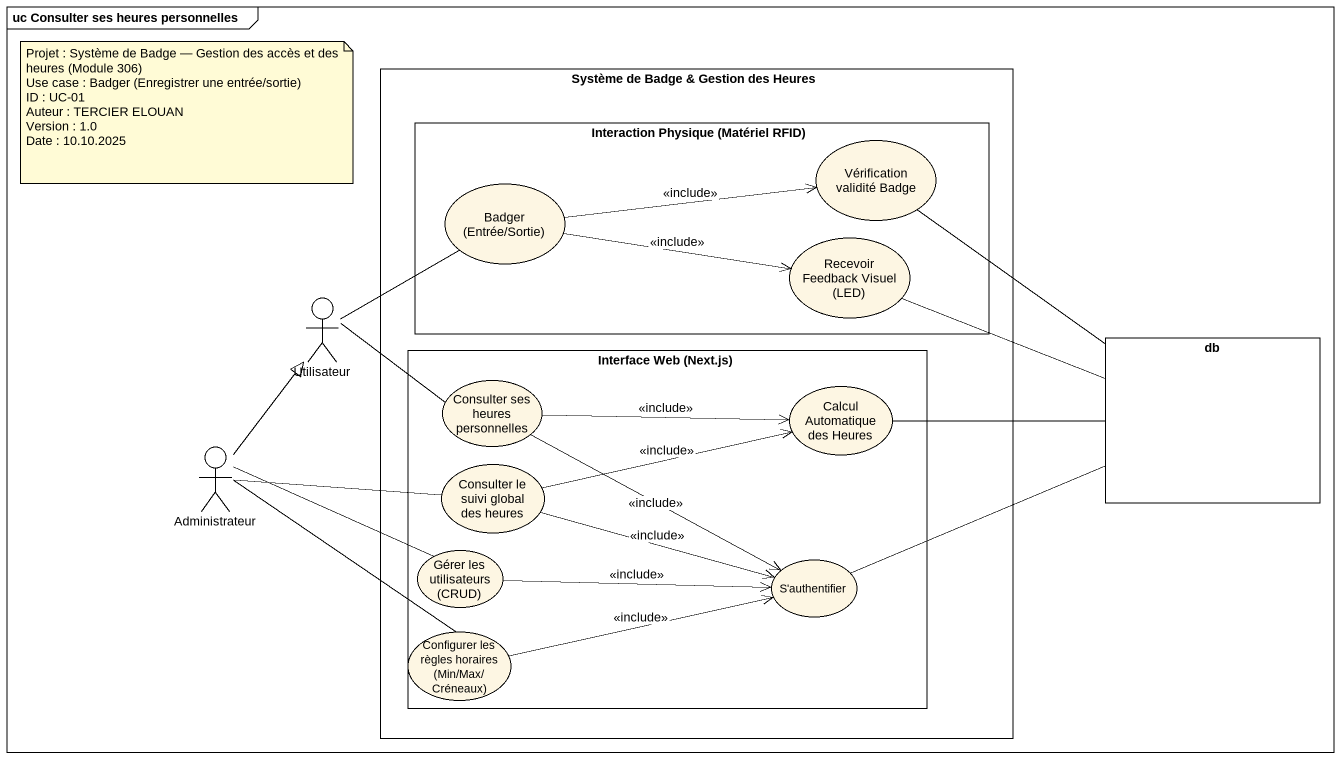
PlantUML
@startuml
mainframe uc Consulter ses heures personnelles
rectangle "Système de Badge & Gestion des Heures" as Système_de_Badge_Gestion {
  rectangle "Interaction Physique (Matériel RFID)" as Interaction_Physique {
    usecase "Vérification validité Badge" as Vérification_validité_Badge
    usecase "Badger (Entrée/Sortie)" as Badger_Entrée_Sortie
    usecase "Recevoir Feedback Visuel (LED)" as Recevoir_Feedback_Visuel_LED
  }
  rectangle "Interface Web (Next.js)" as Interface_Web_Next_js {
    usecase "Consulter ses heures personnelles" as Consulter_ses_heures
    usecase "Calcul Automatique des Heures" as Calcul_Automatique_des
    usecase "Consulter le suivi global des heures" as Consulter_le_suivi_global
    usecase "Gérer les utilisateurs (CRUD)" as Gérer_les_utilisateurs_CRUD
    usecase "S'authentifier" as S_authentifier
    usecase "Configurer les règles horaires (Min/Max/Créneaux)" as Configurer_les_règles
  }
}
actor Utilisateur
rectangle db
actor Administrateur
Vérification_validité_Badge -- db
Badger_Entrée_Sortie -right-> Vérification_validité_Badge : <<include>>
Badger_Entrée_Sortie -right-> Recevoir_Feedback_Visuel_LED : <<include>>
Recevoir_Feedback_Visuel_LED -right- db
Utilisateur -up- Badger_Entrée_Sortie
Utilisateur -right- Consulter_ses_heures
Consulter_ses_heures -right-> Calcul_Automatique_des : <<include>>
Consulter_ses_heures -right-> S_authentifier : <<include>>
Calcul_Automatique_des -right- db
Administrateur -up-|> Utilisateur
Administrateur -right- Consulter_le_suivi_global
Administrateur -right- Gérer_les_utilisateurs_CRUD
Administrateur -- Configurer_les_règles
Consulter_le_suivi_global -right-> Calcul_Automatique_des : <<include>>
Consulter_le_suivi_global -right-> S_authentifier : <<include>>
Gérer_les_utilisateurs_CRUD -right-> S_authentifier : <<include>>
S_authentifier -right- db
Configurer_les_règles -right-> S_authentifier : <<include>>
note as N1
  Projet : Système de Badge — Gestion des accès et des heures (Module 306)
  Use case : Badger (Enregistrer une entrée/sortie)
  ID : UC-01
  Auteur : TERCIER ELOUAN
  Version : 1.0
  Date : 10.10.2025
end note
@enduml
